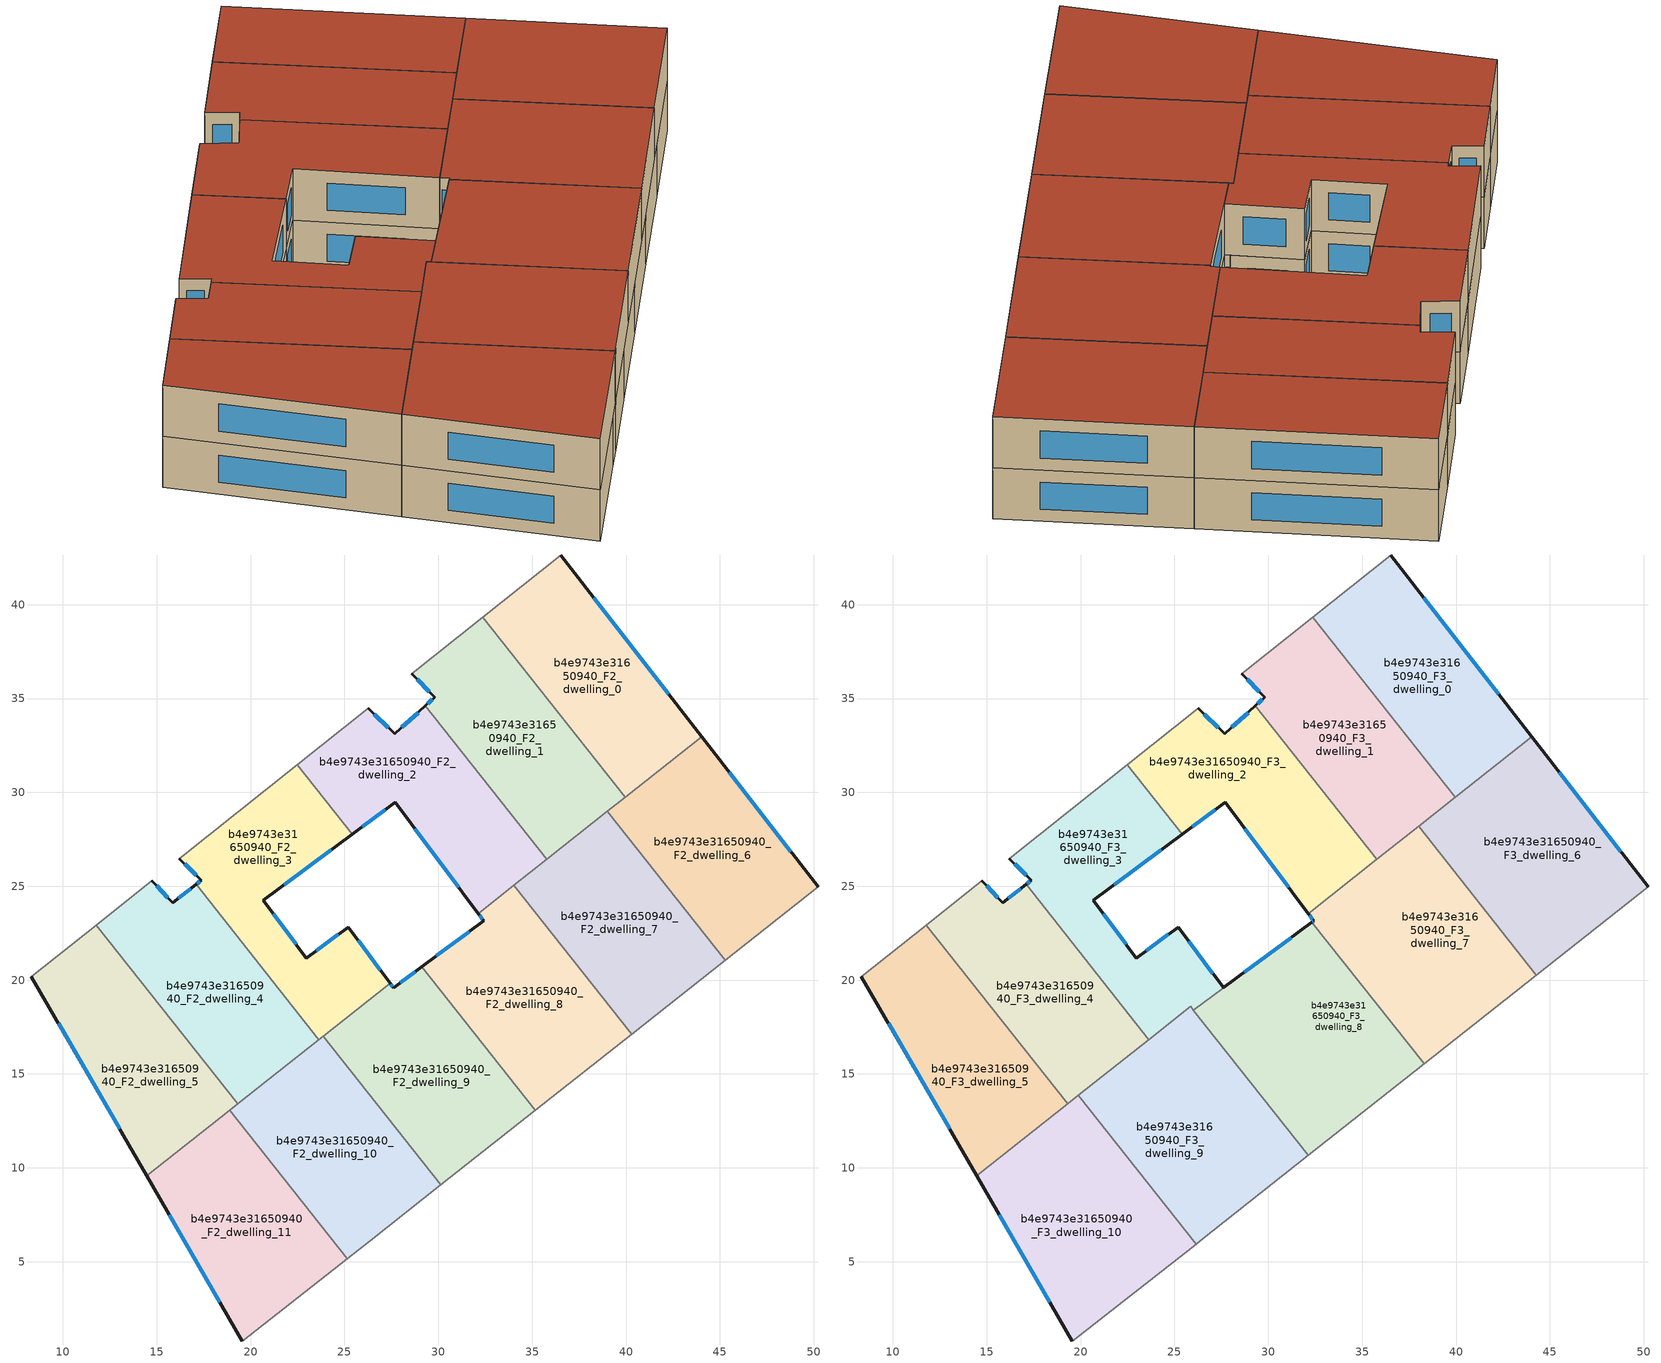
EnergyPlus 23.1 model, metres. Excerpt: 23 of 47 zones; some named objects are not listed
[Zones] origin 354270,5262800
b4e9743e31650940_F2_dwelling_0
 floor to b4e9743e31650940_F1_dwelling_0 (EU_floor_Construction): 36.52,42.64 44.03,32.96 39.96,29.74 32.37,39.34 z6
 wall outside (EU_wall_Construction): 44.03,32.96 36.52,42.64 z6:9
 wall to b4e9743e31650940_F2_dwelling_1 (EU_wall_Construction): 32.37,39.34 39.96,29.74 z6:9
 wall adiabatic (EU_wall_Construction): 36.52,42.64 32.37,39.34 z6:9
 wall to b4e9743e31650940_F2_dwelling_6 (EU_wall_Construction): 39.96,29.74 44.03,32.96 z6:9
 window (EU_Window_Construction): 42.27,35.23 38.28,40.37 z6.7:8.3
b4e9743e31650940_F2_dwelling_1
 floor to b4e9743e31650940_F1_dwelling_1 (EU_floor_Construction): 32.37,39.34 39.96,29.74 35.77,26.43 29.31,34.61 29.81,35.06 28.59,36.33 z6
 wall outside (EU_wall_Construction): 28.59,36.33 29.81,35.06 29.31,34.61 z6:9
 wall to b4e9743e31650940_F2_dwelling_2 (EU_wall_Construction): 29.31,34.61 35.77,26.43 z6:9
 wall adiabatic (EU_wall_Construction): 32.37,39.34 28.59,36.33 z6:9
 wall to b4e9743e31650940_F2_dwelling_7 (EU_wall_Construction): 35.77,26.43 39.01,28.99 z6:9
 wall to b4e9743e31650940_F2_dwelling_6 (EU_wall_Construction): 39.01,28.99 39.96,29.74 z6:9
 window (EU_Window_Construction): 29.69,34.95 29.43,34.71 / 28.88,36.03 29.52,35.36 z6.7:8.3
b4e9743e31650940_F2_dwelling_10
 floor to b4e9743e31650940_F1_dwelling_10 (EU_floor_Construction): 23.87,17.02 30.14,9.09 26.37,6.11 25.15,5.16 18.89,13.08 z6
 wall to b4e9743e31650940_F2_dwelling_9 (EU_wall_Construction): 30.14,9.09 23.87,17.02 z6:9
 wall adiabatic (EU_wall_Construction): 25.15,5.16 26.37,6.11 30.14,9.09 z6:9
 wall to b4e9743e31650940_F2_dwelling_11 (EU_wall_Construction): 18.89,13.08 25.15,5.16 z6:9
 wall to b4e9743e31650940_F2_dwelling_4 (EU_wall_Construction): 23.63,16.83 19.31,13.41 z6:9
 wall to b4e9743e31650940_F2_dwelling_5 (EU_wall_Construction): 19.31,13.41 18.89,13.08 z6:9
 wall to b4e9743e31650940_F2_dwelling_3 (EU_wall_Construction): 23.87,17.02 23.63,16.83 z6:9
 ceiling adiabatic (EU_roof_Construction): 30.14,9.09 23.87,17.02 19.88,13.87 26.15,5.94 26.37,6.11 z9
b4e9743e31650940_F2_dwelling_11
 floor to b4e9743e31650940_F1_dwelling_11 (EU_floor_Construction): 18.89,13.08 25.15,5.16 19.56,0.78 14.46,9.58 z6
 wall outside (EU_wall_Construction): 14.46,9.58 19.56,0.78 z6:9
 wall adiabatic (EU_wall_Construction): 19.56,0.78 25.15,5.16 z6:9
 wall to b4e9743e31650940_F2_dwelling_5 (EU_wall_Construction): 18.89,13.08 14.46,9.58 z6:9
 window (EU_Window_Construction): 15.66,7.52 18.36,2.85 z6.7:8.3
b4e9743e31650940_F2_dwelling_2
 floor to b4e9743e31650940_F1_dwelling_2 (EU_floor_Construction): 29.31,34.61 35.77,26.43 32.13,23.55 27.71,29.46 25.41,27.77 22.49,31.47 26.26,34.47 27.68,33.11 z6
 wall outside (EU_wall_Construction): 25.41,27.77 27.71,29.46 32.13,23.55 / 29.31,34.61 27.68,33.11 26.26,34.47 z6:9
 wall to b4e9743e31650940_F2_dwelling_3 (EU_wall_Construction): 22.49,31.47 25.41,27.77 z6:9
 wall adiabatic (EU_wall_Construction): 26.26,34.47 22.49,31.47 z6:9
 wall to b4e9743e31650940_F2_dwelling_8 (EU_wall_Construction): 32.13,23.55 34.02,25.05 z6:9
 wall to b4e9743e31650940_F2_dwelling_7 (EU_wall_Construction): 34.02,25.05 35.77,26.43 z6:9
 window (EU_Window_Construction): 28.75,28.08 31.09,24.94 / 25.95,28.16 27.17,29.07 / 27.35,33.43 26.59,34.15 / 28.93,34.26 28.06,33.46 z6.7:8.3
b4e9743e31650940_F2_dwelling_3
 floor to b4e9743e31650940_F1_dwelling_3 (EU_floor_Construction): 25.41,27.77 20.68,24.26 22.97,21.18 25.2,22.82 27.43,19.83 23.63,16.83 17.09,25.09 17.36,25.31 16.21,26.46 22.49,31.47 z6
 wall outside (EU_wall_Construction): 27.43,19.83 25.2,22.82 22.97,21.18 20.68,24.26 25.41,27.77 / 16.21,26.46 17.36,25.31 17.09,25.09 z6:9
 wall to b4e9743e31650940_F2_dwelling_4 (EU_wall_Construction): 17.09,25.09 23.63,16.83 z6:9
 wall adiabatic (EU_wall_Construction): 22.49,31.47 16.21,26.46 z6:9
 wall to b4e9743e31650940_F2_dwelling_9 (EU_wall_Construction): 23.87,17.02 27.43,19.83 z6:9
 window (EU_Window_Construction): 21.79,25.08 24.3,26.94 / 22.43,21.9 21.22,23.53 / 24.68,22.44 23.5,21.56 / 26.91,20.54 25.72,22.12 / 17.3,25.26 17.16,25.15 / 16.48,26.19 17.09,25.58 z6.7:8.3
b4e9743e31650940_F2_dwelling_4
 floor to b4e9743e31650940_F1_dwelling_4 (EU_floor_Construction): 17.09,25.09 23.63,16.83 19.31,13.41 11.78,22.94 14.74,25.3 15.86,24.12 z6
 wall outside (EU_wall_Construction): 17.09,25.09 15.86,24.12 14.74,25.3 z6:9
 wall to b4e9743e31650940_F2_dwelling_5 (EU_wall_Construction): 11.78,22.94 19.31,13.41 z6:9
 wall adiabatic (EU_wall_Construction): 14.74,25.3 11.78,22.94 z6:9
 window (EU_Window_Construction): 15.6,24.4 15.01,25.02 / 16.81,24.87 16.15,24.35 z6.7:8.3
b4e9743e31650940_F2_dwelling_5
 floor to b4e9743e31650940_F1_dwelling_5 (EU_floor_Construction): 11.78,22.94 19.31,13.41 14.46,9.58 8.33,20.18 z6
 wall outside (EU_wall_Construction): 8.33,20.18 14.46,9.58 z6:9
 wall adiabatic (EU_wall_Construction): 11.78,22.94 8.33,20.18 z6:9
 window (EU_Window_Construction): 9.77,17.69 13.02,12.07 z6.7:8.3
b4e9743e31650940_F2_dwelling_6
 floor to b4e9743e31650940_F1_dwelling_6 (EU_floor_Construction): 44.03,32.96 50.22,24.97 45.28,21.06 39.01,28.99 z6
 wall outside (EU_wall_Construction): 50.22,24.97 44.03,32.96 z6:9
 wall adiabatic (EU_wall_Construction): 45.28,21.06 50.22,24.97 z6:9
 wall to b4e9743e31650940_F2_dwelling_7 (EU_wall_Construction): 39.01,28.99 45.28,21.06 z6:9
 window (EU_Window_Construction): 48.77,26.84 45.49,31.08 z6.7:8.3
b4e9743e31650940_F2_dwelling_7
 floor to b4e9743e31650940_F1_dwelling_7 (EU_floor_Construction): 39.01,28.99 45.28,21.06 40.29,17.12 34.02,25.05 z6
 wall adiabatic (EU_wall_Construction): 40.29,17.12 45.28,21.06 z6:9
 wall to b4e9743e31650940_F2_dwelling_8 (EU_wall_Construction): 34.02,25.05 40.29,17.12 z6:9
 ceiling adiabatic (EU_roof_Construction): 44.28,20.27 38.01,28.2 34.02,25.05 40.29,17.12 z9
b4e9743e31650940_F2_dwelling_8
 floor to b4e9743e31650940_F1_dwelling_8 (EU_floor_Construction): 34.02,25.05 40.29,17.12 35.17,13.07 29.13,20.71 32.42,23.15 32.13,23.55 z6
 wall outside (EU_wall_Construction): 32.13,23.55 32.42,23.15 29.13,20.71 z6:9
 wall adiabatic (EU_wall_Construction): 35.17,13.07 40.29,17.12 z6:9
 wall to b4e9743e31650940_F2_dwelling_9 (EU_wall_Construction): 29.13,20.71 35.17,13.07 z6:9
 window (EU_Window_Construction): 32.19,23.45 32.35,23.25 / 31.65,22.58 29.9,21.29 z6.7:8.3
b4e9743e31650940_F2_dwelling_9
 floor to b4e9743e31650940_F1_dwelling_9 (EU_floor_Construction): 29.13,20.71 35.17,13.07 30.14,9.09 23.87,17.02 27.43,19.83 27.61,19.59 z6
 wall outside (EU_wall_Construction): 29.13,20.71 27.61,19.59 27.43,19.83 z6:9
 wall adiabatic (EU_wall_Construction): 30.14,9.09 35.17,13.07 z6:9
 window (EU_Window_Construction): 27.57,19.65 27.47,19.78 / 28.77,20.45 27.97,19.86 z6.7:8.3
b4e9743e31650940_F3_dwelling_0
 floor to b4e9743e31650940_F2_dwelling_0 (EU_floor_Construction): 36.52,42.64 44.03,32.96 39.96,29.74 32.37,39.34 z9
 wall outside (EU_wall_Construction): 44.03,32.96 36.52,42.64 z9:12
 wall to b4e9743e31650940_F3_dwelling_1 (EU_wall_Construction): 32.37,39.34 39.96,29.74 z9:12
 wall adiabatic (EU_wall_Construction): 36.52,42.64 32.37,39.34 z9:12
 wall to b4e9743e31650940_F3_dwelling_6 (EU_wall_Construction): 39.96,29.74 44.03,32.96 z9:12
 window (EU_Window_Construction): 42.27,35.23 38.28,40.37 z9.7:11.3
 roof outside (EU_roof_Construction): 44.03,32.96 36.52,42.64 32.37,39.34 39.96,29.74 z12
b4e9743e31650940_F3_dwelling_1
 floor to b4e9743e31650940_F2_dwelling_1 (EU_floor_Construction): 32.37,39.34 39.96,29.74 35.77,26.43 29.31,34.61 29.81,35.06 28.59,36.33 z9
 wall outside (EU_wall_Construction): 28.59,36.33 29.81,35.06 29.31,34.61 z9:12
 wall to b4e9743e31650940_F3_dwelling_2 (EU_wall_Construction): 29.31,34.61 35.77,26.43 z9:12
 wall adiabatic (EU_wall_Construction): 32.37,39.34 28.59,36.33 z9:12
 wall to b4e9743e31650940_F3_dwelling_7 (EU_wall_Construction): 35.77,26.43 38.01,28.2 z9:12
 wall to b4e9743e31650940_F3_dwelling_6 (EU_wall_Construction): 38.01,28.2 39.96,29.74 z9:12
 window (EU_Window_Construction): 29.69,34.95 29.43,34.71 / 28.88,36.03 29.52,35.36 z9.7:11.3
 roof outside (EU_roof_Construction): 39.96,29.74 32.37,39.34 28.59,36.33 29.81,35.06 29.31,34.61 35.77,26.43 z12
b4e9743e31650940_F3_dwelling_10
 floor to b4e9743e31650940_F2_dwelling_11 (EU_floor_Construction): 18.89,13.08 25.15,5.16 19.56,0.78 14.46,9.58 z9
 floor to b4e9743e31650940_F2_dwelling_10 (EU_floor_Construction): 19.88,13.87 26.15,5.94 25.15,5.16 18.89,13.08 z9
 wall outside (EU_wall_Construction): 14.46,9.58 19.56,0.78 z9:12
 wall adiabatic (EU_wall_Construction): 19.56,0.78 26.15,5.94 z9:12
 wall to b4e9743e31650940_F3_dwelling_9 (EU_wall_Construction): 26.15,5.94 19.88,13.87 z9:12
 wall to b4e9743e31650940_F3_dwelling_5 (EU_wall_Construction): 19.31,13.41 14.46,9.58 z9:12
 wall to b4e9743e31650940_F3_dwelling_4 (EU_wall_Construction): 19.88,13.87 19.31,13.41 z9:12
 window (EU_Window_Construction): 15.66,7.52 18.36,2.85 z9.7:11.3
 roof outside (EU_roof_Construction): 26.15,5.94 19.88,13.87 14.46,9.58 19.56,0.78 z12
b4e9743e31650940_F3_dwelling_2
 floor to b4e9743e31650940_F2_dwelling_2 (EU_floor_Construction): 29.31,34.61 35.77,26.43 32.13,23.55 27.71,29.46 25.41,27.77 22.49,31.47 26.26,34.47 27.68,33.11 z9
 wall outside (EU_wall_Construction): 25.41,27.77 27.71,29.46 32.13,23.55 / 29.31,34.61 27.68,33.11 26.26,34.47 z9:12
 wall to b4e9743e31650940_F3_dwelling_3 (EU_wall_Construction): 22.49,31.47 25.41,27.77 z9:12
 wall adiabatic (EU_wall_Construction): 26.26,34.47 22.49,31.47 z9:12
 wall to b4e9743e31650940_F3_dwelling_7 (EU_wall_Construction): 32.13,23.55 35.77,26.43 z9:12
 window (EU_Window_Construction): 28.75,28.08 31.09,24.94 / 25.95,28.16 27.17,29.07 / 27.35,33.43 26.59,34.15 / 28.93,34.26 28.06,33.46 z9.7:11.3
 roof outside (EU_roof_Construction): 35.77,26.43 29.31,34.61 27.68,33.11 26.26,34.47 22.49,31.47 25.41,27.77 27.71,29.46 32.13,23.55 z12
b4e9743e31650940_F3_dwelling_3
 floor to b4e9743e31650940_F2_dwelling_3 (EU_floor_Construction): 25.41,27.77 20.68,24.26 22.97,21.18 25.2,22.82 27.43,19.83 23.63,16.83 17.09,25.09 17.36,25.31 16.21,26.46 22.49,31.47 z9
 floor to b4e9743e31650940_F2_dwelling_9 (EU_floor_Construction): 27.43,19.83 27.61,19.59 26.01,18.41 25.86,18.6 z9
 wall outside (EU_wall_Construction): 16.21,26.46 17.36,25.31 17.09,25.09 / 27.61,19.59 25.2,22.82 22.97,21.18 20.68,24.26 25.41,27.77 z9:12
 wall to b4e9743e31650940_F3_dwelling_4 (EU_wall_Construction): 17.09,25.09 23.63,16.83 z9:12
 wall adiabatic (EU_wall_Construction): 22.49,31.47 16.21,26.46 z9:12
 wall to b4e9743e31650940_F3_dwelling_9 (EU_wall_Construction): 23.63,16.83 25.86,18.6 26.01,18.41 z9:12
 wall to b4e9743e31650940_F3_dwelling_8 (EU_wall_Construction): 26.01,18.41 27.61,19.59 z9:12
 window (EU_Window_Construction): 17.3,25.26 17.16,25.15 / 16.48,26.19 17.09,25.58 / 21.79,25.08 24.3,26.94 / 22.43,21.9 21.22,23.53 / 24.68,22.44 23.5,21.56 / 27.05,20.35 25.77,22.06 z9.7:11.3
 roof outside (EU_roof_Construction): 26.01,18.41 27.61,19.59 25.2,22.82 22.97,21.18 20.68,24.26 25.41,27.77 22.49,31.47 16.21,26.46 17.36,25.31 17.09,25.09 23.63,16.83 25.86,18.6 z12
b4e9743e31650940_F3_dwelling_4
 floor to b4e9743e31650940_F2_dwelling_4 (EU_floor_Construction): 17.09,25.09 23.63,16.83 19.31,13.41 11.78,22.94 14.74,25.3 15.86,24.12 z9
 wall outside (EU_wall_Construction): 17.09,25.09 15.86,24.12 14.74,25.3 z9:12
 wall to b4e9743e31650940_F3_dwelling_5 (EU_wall_Construction): 11.78,22.94 19.31,13.41 z9:12
 wall adiabatic (EU_wall_Construction): 14.74,25.3 11.78,22.94 z9:12
 wall to b4e9743e31650940_F3_dwelling_9 (EU_wall_Construction): 19.88,13.87 23.63,16.83 z9:12
 window (EU_Window_Construction): 15.6,24.4 15.01,25.02 / 16.81,24.87 16.15,24.35 z9.7:11.3
 roof outside (EU_roof_Construction): 23.63,16.83 17.09,25.09 15.86,24.12 14.74,25.3 11.78,22.94 19.31,13.41 z12
b4e9743e31650940_F3_dwelling_5
 floor to b4e9743e31650940_F2_dwelling_5 (EU_floor_Construction): 11.78,22.94 19.31,13.41 14.46,9.58 8.33,20.18 z9
 wall outside (EU_wall_Construction): 8.33,20.18 14.46,9.58 z9:12
 wall adiabatic (EU_wall_Construction): 11.78,22.94 8.33,20.18 z9:12
 window (EU_Window_Construction): 9.77,17.69 13.02,12.07 z9.7:11.3
 roof outside (EU_roof_Construction): 19.31,13.41 11.78,22.94 8.33,20.18 14.46,9.58 z12
b4e9743e31650940_F3_dwelling_6
 floor to b4e9743e31650940_F2_dwelling_6 (EU_floor_Construction): 44.03,32.96 50.22,24.97 45.28,21.06 39.01,28.99 z9
 floor to b4e9743e31650940_F2_dwelling_7 (EU_floor_Construction): 39.01,28.99 45.28,21.06 44.28,20.27 38.01,28.2 z9
 wall outside (EU_wall_Construction): 50.22,24.97 44.03,32.96 z9:12
 wall adiabatic (EU_wall_Construction): 44.28,20.27 50.22,24.97 z9:12
 wall to b4e9743e31650940_F3_dwelling_7 (EU_wall_Construction): 38.01,28.2 44.28,20.27 z9:12
 window (EU_Window_Construction): 48.77,26.84 45.49,31.08 z9.7:11.3
 roof outside (EU_roof_Construction): 50.22,24.97 44.03,32.96 38.01,28.2 44.28,20.27 z12
b4e9743e31650940_F3_dwelling_7
 floor to b4e9743e31650940_F2_dwelling_8 (EU_floor_Construction): 34.02,25.05 40.29,17.12 38.29,15.54 32.33,23.08 32.42,23.15 32.13,23.55 z9
 floor adiabatic (EU_floor_Construction): 38.01,28.2 44.28,20.27 40.29,17.12 34.02,25.05 32.13,23.55 z9
 wall outside (EU_wall_Construction): 32.13,23.55 32.42,23.15 32.33,23.08 z9:12
 wall adiabatic (EU_wall_Construction): 38.29,15.54 44.28,20.27 z9:12
 wall to b4e9743e31650940_F3_dwelling_8 (EU_wall_Construction): 32.33,23.08 38.29,15.54 z9:12
 window (EU_Window_Construction): 32.19,23.45 32.35,23.25 / 32.4,23.14 32.35,23.1 z9.7:11.3
 roof outside (EU_roof_Construction): 44.28,20.27 38.01,28.2 32.13,23.55 32.42,23.15 32.33,23.08 38.29,15.54 z12
b4e9743e31650940_F3_dwelling_8
 floor to b4e9743e31650940_F2_dwelling_8 (EU_floor_Construction): 32.33,23.08 38.29,15.54 35.17,13.07 29.13,20.71 z9
 floor to b4e9743e31650940_F2_dwelling_9 (EU_floor_Construction): 29.13,20.71 35.17,13.07 32.13,10.67 26.01,18.41 z9
 wall outside (EU_wall_Construction): 32.33,23.08 27.61,19.59 z9:12
 wall adiabatic (EU_wall_Construction): 32.13,10.67 38.29,15.54 z9:12
 wall to b4e9743e31650940_F3_dwelling_9 (EU_wall_Construction): 26.01,18.41 32.13,10.67 z9:12
 window (EU_Window_Construction): 31.22,22.27 28.72,20.41 z9.7:11.3
 roof outside (EU_roof_Construction): 38.29,15.54 32.33,23.08 26.01,18.41 32.13,10.67 z12
b4e9743e31650940_F3_dwelling_9
 floor to b4e9743e31650940_F2_dwelling_9 (EU_floor_Construction): 25.86,18.6 32.13,10.67 30.14,9.09 23.87,17.02 z9
 floor adiabatic (EU_floor_Construction): 32.13,10.67 26.37,6.11 26.15,5.94 19.88,13.87 23.87,17.02 30.14,9.09 z9
 wall adiabatic (EU_wall_Construction): 26.15,5.94 26.37,6.11 32.13,10.67 z9:12
 roof outside (EU_roof_Construction): 32.13,10.67 25.86,18.6 19.88,13.87 26.15,5.94 26.37,6.11 z12
[Building]
EU S2 Campaign: North Axis=0; Terrain=City; Solar Distribution=FullExterior
[Site:Location]
Budapest.Ferenc.Liszt.Intl.AP: Latitude=47.437; Longitude=19.256; Time Zone=1; Elevation=185
[SizingPeriod:WeatherFileDays]
AnnualSizingPeriod: Begin Month=1; Begin Day of Month=1; End Month=12; End Day of Month=31; Day of Week for Start Day=Monday; Use Weather File Daylight Saving Period=No; Use Weather File Rain and Snow Indicators=No
[MATERIAL]
EU_InternalMass_Material: Roughness=MediumRough; Thickness=0.1; Conductivity=1; Density=1800; Specific Heat=900; Thermal Absorptance=0.9; Solar Absorptance=0.7; Visible Absorptance=0.7
[MATERIAL:NOMASS] Roughness=MediumRough; Thermal Absorptance=0.9; Solar Absorptance=0.7; Visible Absorptance=0.7
Name | Thermal Resistance
EU_wall_NoMass | 0.832559
EU_roof_NoMass | 1.39638
EU_floor_NoMass | 0.872794
[WINDOWMATERIAL:SIMPLEGLAZINGSYSTEM]
EU_Window_SimpleGlazing: UFactor=2.79869; Solar Heat Gain Coefficient=0.75; Visible Transmittance=0.75
[CONSTRUCTION]
EU_wall_Construction: EU_wall_NoMass
EU_roof_Construction: EU_roof_NoMass
EU_floor_Construction: EU_floor_NoMass
EU_Window_Construction: EU_Window_SimpleGlazing
EU_InternalMass_Construction: EU_InternalMass_Material
[ZONE] Type=1; Multiplier=1; Ceiling Height=autocalculate; Floor Area=autocalculate; Part of Total Floor Area=Yes
Name | Volume
b4e9743e31650940_F2_dwelling_0; b4e9743e31650940_F3_dwelling_0 | 192.71
b4e9743e31650940_F2_dwelling_1; b4e9743e31650940_F3_dwelling_1 | 192.689
b4e9743e31650940_F2_dwelling_10 | 192.671
b4e9743e31650940_F3_dwelling_10 | 231.239
b4e9743e31650940_F2_dwelling_11 | 192.697
b4e9743e31650940_F2_dwelling_2; b4e9743e31650940_F3_dwelling_2 | 192.714
b4e9743e31650940_F2_dwelling_3 | 192.717
b4e9743e31650940_F3_dwelling_3 | 194.335
b4e9743e31650940_F2_dwelling_4; b4e9743e31650940_F3_dwelling_4 | 192.731
b4e9743e31650940_F2_dwelling_5; b4e9743e31650940_F3_dwelling_5 | 192.679
b4e9743e31650940_F2_dwelling_6 | 192.694
b4e9743e31650940_F3_dwelling_6 | 231.226
b4e9743e31650940_F2_dwelling_7 | 192.7
b4e9743e31650940_F3_dwelling_7 | 231.269
b4e9743e31650940_F2_dwelling_8 | 192.692
b4e9743e31650940_F3_dwelling_8 | 229.608
b4e9743e31650940_F2_dwelling_9 | 192.693
b4e9743e31650940_F3_dwelling_9 | 231.247
[INTERNALMASS] Construction=EU_InternalMass_Construction
Name | Zone or ZoneList | Surface Area
b4e9743e31650940_F2_dwelling_0_EU_InternalMass | b4e9743e31650940_F2_dwelling_0 | 64.2366
b4e9743e31650940_F2_dwelling_1_EU_InternalMass | b4e9743e31650940_F2_dwelling_1 | 64.2299
b4e9743e31650940_F2_dwelling_2_EU_InternalMass | b4e9743e31650940_F2_dwelling_2 | 64.2383
b4e9743e31650940_F2_dwelling_3_EU_InternalMass | b4e9743e31650940_F2_dwelling_3 | 64.2391
b4e9743e31650940_F2_dwelling_4_EU_InternalMass | b4e9743e31650940_F2_dwelling_4 | 64.2435
b4e9743e31650940_F2_dwelling_5_EU_InternalMass | b4e9743e31650940_F2_dwelling_5 | 64.2261
b4e9743e31650940_F2_dwelling_6_EU_InternalMass | b4e9743e31650940_F2_dwelling_6 | 64.2314
b4e9743e31650940_F2_dwelling_7_EU_InternalMass | b4e9743e31650940_F2_dwelling_7 | 64.2332
b4e9743e31650940_F2_dwelling_8_EU_InternalMass | b4e9743e31650940_F2_dwelling_8 | 64.2306
b4e9743e31650940_F2_dwelling_9_EU_InternalMass | b4e9743e31650940_F2_dwelling_9 | 64.2307
b4e9743e31650940_F2_dwelling_10_EU_InternalMass | b4e9743e31650940_F2_dwelling_10 | 64.2238
b4e9743e31650940_F2_dwelling_11_EU_InternalMass | b4e9743e31650940_F2_dwelling_11 | 64.2325
b4e9743e31650940_F3_dwelling_0_EU_InternalMass | b4e9743e31650940_F3_dwelling_0 | 64.2366
b4e9743e31650940_F3_dwelling_1_EU_InternalMass | b4e9743e31650940_F3_dwelling_1 | 64.2299
b4e9743e31650940_F3_dwelling_2_EU_InternalMass | b4e9743e31650940_F3_dwelling_2 | 64.2383
b4e9743e31650940_F3_dwelling_3_EU_InternalMass | b4e9743e31650940_F3_dwelling_3 | 64.7782
b4e9743e31650940_F3_dwelling_4_EU_InternalMass | b4e9743e31650940_F3_dwelling_4 | 64.2435
b4e9743e31650940_F3_dwelling_5_EU_InternalMass | b4e9743e31650940_F3_dwelling_5 | 64.2261
b4e9743e31650940_F3_dwelling_6_EU_InternalMass | b4e9743e31650940_F3_dwelling_6 | 77.0754
b4e9743e31650940_F3_dwelling_7_EU_InternalMass | b4e9743e31650940_F3_dwelling_7 | 77.0897
b4e9743e31650940_F3_dwelling_8_EU_InternalMass | b4e9743e31650940_F3_dwelling_8 | 76.5356
b4e9743e31650940_F3_dwelling_9_EU_InternalMass | b4e9743e31650940_F3_dwelling_9 | 77.0825
b4e9743e31650940_F3_dwelling_10_EU_InternalMass | b4e9743e31650940_F3_dwelling_10 | 77.0797
[OTHEREQUIPMENT] Fuel Type=Electricity; Design Level Calculation Method=Watts/Area; Power per Zone Floor Area=1; Fraction Latent=0; Fraction Radiant=0; Fraction Lost=0; Carbon Dioxide Generation Rate=0; EndUse Subcategory=EU_Step8_InternalGains
Name | Zone or ZoneList or Space or SpaceList | Schedule
EU_Step8_InternalGain_b4e9743e31650940_F2_dwelling_0_f000 | b4e9743e31650940_F2_dwelling_0 | EU_Step8_GainSchedule_b4e9743e31650940_F2_dwelling_0_f000
EU_Step8_InternalGain_b4e9743e31650940_F2_dwelling_1_f000 | b4e9743e31650940_F2_dwelling_1 | EU_Step8_GainSchedule_b4e9743e31650940_F2_dwelling_1_f000
EU_Step8_InternalGain_b4e9743e31650940_F2_dwelling_2_f000 | b4e9743e31650940_F2_dwelling_2 | EU_Step8_GainSchedule_b4e9743e31650940_F2_dwelling_2_f000
EU_Step8_InternalGain_b4e9743e31650940_F2_dwelling_3_f000 | b4e9743e31650940_F2_dwelling_3 | EU_Step8_GainSchedule_b4e9743e31650940_F2_dwelling_3_f000
EU_Step8_InternalGain_b4e9743e31650940_F2_dwelling_4_f000 | b4e9743e31650940_F2_dwelling_4 | EU_Step8_GainSchedule_b4e9743e31650940_F2_dwelling_4_f000
EU_Step8_InternalGain_b4e9743e31650940_F2_dwelling_5_f000 | b4e9743e31650940_F2_dwelling_5 | EU_Step8_GainSchedule_b4e9743e31650940_F2_dwelling_5_f000
EU_Step8_InternalGain_b4e9743e31650940_F2_dwelling_6_f000 | b4e9743e31650940_F2_dwelling_6 | EU_Step8_GainSchedule_b4e9743e31650940_F2_dwelling_6_f000
EU_Step8_InternalGain_b4e9743e31650940_F2_dwelling_7_f000 | b4e9743e31650940_F2_dwelling_7 | EU_Step8_GainSchedule_b4e9743e31650940_F2_dwelling_7_f000
EU_Step8_InternalGain_b4e9743e31650940_F2_dwelling_8_f000 | b4e9743e31650940_F2_dwelling_8 | EU_Step8_GainSchedule_b4e9743e31650940_F2_dwelling_8_f000
EU_Step8_InternalGain_b4e9743e31650940_F2_dwelling_9_f000 | b4e9743e31650940_F2_dwelling_9 | EU_Step8_GainSchedule_b4e9743e31650940_F2_dwelling_9_f000
EU_Step8_InternalGain_b4e9743e31650940_F2_dwelling_10_f000 | b4e9743e31650940_F2_dwelling_10 | EU_Step8_GainSchedule_b4e9743e31650940_F2_dwelling_10_f000
EU_Step8_InternalGain_b4e9743e31650940_F2_dwelling_11_f000 | b4e9743e31650940_F2_dwelling_11 | EU_Step8_GainSchedule_b4e9743e31650940_F2_dwelling_11_f000
EU_Step8_InternalGain_b4e9743e31650940_F3_dwelling_0_f000 | b4e9743e31650940_F3_dwelling_0 | EU_Step8_GainSchedule_b4e9743e31650940_F3_dwelling_0_f000
EU_Step8_InternalGain_b4e9743e31650940_F3_dwelling_1_f000 | b4e9743e31650940_F3_dwelling_1 | EU_Step8_GainSchedule_b4e9743e31650940_F3_dwelling_1_f000
EU_Step8_InternalGain_b4e9743e31650940_F3_dwelling_2_f000 | b4e9743e31650940_F3_dwelling_2 | EU_Step8_GainSchedule_b4e9743e31650940_F3_dwelling_2_f000
EU_Step8_InternalGain_b4e9743e31650940_F3_dwelling_3_f000 | b4e9743e31650940_F3_dwelling_3 | EU_Step8_GainSchedule_b4e9743e31650940_F3_dwelling_3_f000
EU_Step8_InternalGain_b4e9743e31650940_F3_dwelling_4_f000 | b4e9743e31650940_F3_dwelling_4 | EU_Step8_GainSchedule_b4e9743e31650940_F3_dwelling_4_f000
EU_Step8_InternalGain_b4e9743e31650940_F3_dwelling_5_f000 | b4e9743e31650940_F3_dwelling_5 | EU_Step8_GainSchedule_b4e9743e31650940_F3_dwelling_5_f000
EU_Step8_InternalGain_b4e9743e31650940_F3_dwelling_6_f000 | b4e9743e31650940_F3_dwelling_6 | EU_Step8_GainSchedule_b4e9743e31650940_F3_dwelling_6_f000
EU_Step8_InternalGain_b4e9743e31650940_F3_dwelling_7_f000 | b4e9743e31650940_F3_dwelling_7 | EU_Step8_GainSchedule_b4e9743e31650940_F3_dwelling_7_f000
EU_Step8_InternalGain_b4e9743e31650940_F3_dwelling_8_f000 | b4e9743e31650940_F3_dwelling_8 | EU_Step8_GainSchedule_b4e9743e31650940_F3_dwelling_8_f000
EU_Step8_InternalGain_b4e9743e31650940_F3_dwelling_9_f000 | b4e9743e31650940_F3_dwelling_9 | EU_Step8_GainSchedule_b4e9743e31650940_F3_dwelling_9_f000
EU_Step8_InternalGain_b4e9743e31650940_F3_dwelling_10_f000 | b4e9743e31650940_F3_dwelling_10 | EU_Step8_GainSchedule_b4e9743e31650940_F3_dwelling_10_f000
[ZONEVENTILATION:DESIGNFLOWRATE] Schedule=EU_AlwaysOn; Design Flow Rate Calculation Method=AirChanges/Hour; Air Changes per Hour=0.475469; Ventilation Type=Natural; Fan Pressure Rise=0; Fan Total Efficiency=1; Constant Term Coefficient=1; Temperature Term Coefficient=0; Velocity Term Coefficient=0; Velocity Squared Term Coefficient=0; Minimum Indoor Temperature=-100; Maximum Indoor Temperature=100; Delta Temperature=-100; Minimum Outdoor Temperature=-100; Maximum Outdoor Temperature=100; Maximum Wind Speed=40
Name | Zone or ZoneList or Space or SpaceList
EU_ConstantAir_b4e9743e31650940_F2_dwelling_0 | b4e9743e31650940_F2_dwelling_0
EU_ConstantAir_b4e9743e31650940_F2_dwelling_1 | b4e9743e31650940_F2_dwelling_1
EU_ConstantAir_b4e9743e31650940_F2_dwelling_2 | b4e9743e31650940_F2_dwelling_2
EU_ConstantAir_b4e9743e31650940_F2_dwelling_3 | b4e9743e31650940_F2_dwelling_3
EU_ConstantAir_b4e9743e31650940_F2_dwelling_4 | b4e9743e31650940_F2_dwelling_4
EU_ConstantAir_b4e9743e31650940_F2_dwelling_5 | b4e9743e31650940_F2_dwelling_5
EU_ConstantAir_b4e9743e31650940_F2_dwelling_6 | b4e9743e31650940_F2_dwelling_6
EU_ConstantAir_b4e9743e31650940_F2_dwelling_7 | b4e9743e31650940_F2_dwelling_7
EU_ConstantAir_b4e9743e31650940_F2_dwelling_8 | b4e9743e31650940_F2_dwelling_8
EU_ConstantAir_b4e9743e31650940_F2_dwelling_9 | b4e9743e31650940_F2_dwelling_9
EU_ConstantAir_b4e9743e31650940_F2_dwelling_10 | b4e9743e31650940_F2_dwelling_10
EU_ConstantAir_b4e9743e31650940_F2_dwelling_11 | b4e9743e31650940_F2_dwelling_11
EU_ConstantAir_b4e9743e31650940_F3_dwelling_0 | b4e9743e31650940_F3_dwelling_0
EU_ConstantAir_b4e9743e31650940_F3_dwelling_1 | b4e9743e31650940_F3_dwelling_1
EU_ConstantAir_b4e9743e31650940_F3_dwelling_2 | b4e9743e31650940_F3_dwelling_2
EU_ConstantAir_b4e9743e31650940_F3_dwelling_3 | b4e9743e31650940_F3_dwelling_3
EU_ConstantAir_b4e9743e31650940_F3_dwelling_4 | b4e9743e31650940_F3_dwelling_4
EU_ConstantAir_b4e9743e31650940_F3_dwelling_5 | b4e9743e31650940_F3_dwelling_5
EU_ConstantAir_b4e9743e31650940_F3_dwelling_6 | b4e9743e31650940_F3_dwelling_6
EU_ConstantAir_b4e9743e31650940_F3_dwelling_7 | b4e9743e31650940_F3_dwelling_7
EU_ConstantAir_b4e9743e31650940_F3_dwelling_8 | b4e9743e31650940_F3_dwelling_8
EU_ConstantAir_b4e9743e31650940_F3_dwelling_9 | b4e9743e31650940_F3_dwelling_9
EU_ConstantAir_b4e9743e31650940_F3_dwelling_10 | b4e9743e31650940_F3_dwelling_10
[HVACTEMPLATE:ZONE:IDEALLOADSAIRSYSTEM] System Availability Schedule=EU_AlwaysOn; Maximum Heating Supply Air Temperature=50; Minimum Cooling Supply Air Temperature=13; Maximum Heating Supply Air Humidity Ratio=0.0156; Minimum Cooling Supply Air Humidity Ratio=0.0077; Heating Limit=NoLimit; Cooling Limit=NoLimit; Heating Availability Schedule=EU_AlwaysOn; Cooling Availability Schedule=EU_CoolingOff; Dehumidification Control Type=ConstantSensibleHeatRatio; Cooling Sensible Heat Ratio=0.7; Dehumidification Setpoint=60; Humidification Control Type=None; Humidification Setpoint=30; Outdoor Air Method=None; Outdoor Air Flow Rate per Person=0.00944; Outdoor Air Flow Rate per Zone Floor Area=0; Outdoor Air Flow Rate per Zone=0; Demand Controlled Ventilation Type=None; Outdoor Air Economizer Type=NoEconomizer; Heat Recovery Type=None; Sensible Heat Recovery Effectiveness=0.7; Latent Heat Recovery Effectiveness=0.65
Name | Template Thermostat
b4e9743e31650940_F2_dwelling_0 | EU_HeatOnly_b4e9743e31650940_F2_dwelling_0
b4e9743e31650940_F2_dwelling_1 | EU_HeatOnly_b4e9743e31650940_F2_dwelling_1
b4e9743e31650940_F2_dwelling_2 | EU_HeatOnly_b4e9743e31650940_F2_dwelling_2
b4e9743e31650940_F2_dwelling_3 | EU_HeatOnly_b4e9743e31650940_F2_dwelling_3
b4e9743e31650940_F2_dwelling_4 | EU_HeatOnly_b4e9743e31650940_F2_dwelling_4
b4e9743e31650940_F2_dwelling_5 | EU_HeatOnly_b4e9743e31650940_F2_dwelling_5
b4e9743e31650940_F2_dwelling_6 | EU_HeatOnly_b4e9743e31650940_F2_dwelling_6
b4e9743e31650940_F2_dwelling_7 | EU_HeatOnly_b4e9743e31650940_F2_dwelling_7
b4e9743e31650940_F2_dwelling_8 | EU_HeatOnly_b4e9743e31650940_F2_dwelling_8
b4e9743e31650940_F2_dwelling_9 | EU_HeatOnly_b4e9743e31650940_F2_dwelling_9
b4e9743e31650940_F2_dwelling_10 | EU_HeatOnly_b4e9743e31650940_F2_dwelling_10
b4e9743e31650940_F2_dwelling_11 | EU_HeatOnly_b4e9743e31650940_F2_dwelling_11
b4e9743e31650940_F3_dwelling_0 | EU_HeatOnly_b4e9743e31650940_F3_dwelling_0
b4e9743e31650940_F3_dwelling_1 | EU_HeatOnly_b4e9743e31650940_F3_dwelling_1
b4e9743e31650940_F3_dwelling_2 | EU_HeatOnly_b4e9743e31650940_F3_dwelling_2
b4e9743e31650940_F3_dwelling_3 | EU_HeatOnly_b4e9743e31650940_F3_dwelling_3
b4e9743e31650940_F3_dwelling_4 | EU_HeatOnly_b4e9743e31650940_F3_dwelling_4
b4e9743e31650940_F3_dwelling_5 | EU_HeatOnly_b4e9743e31650940_F3_dwelling_5
b4e9743e31650940_F3_dwelling_6 | EU_HeatOnly_b4e9743e31650940_F3_dwelling_6
b4e9743e31650940_F3_dwelling_7 | EU_HeatOnly_b4e9743e31650940_F3_dwelling_7
b4e9743e31650940_F3_dwelling_8 | EU_HeatOnly_b4e9743e31650940_F3_dwelling_8
b4e9743e31650940_F3_dwelling_9 | EU_HeatOnly_b4e9743e31650940_F3_dwelling_9
b4e9743e31650940_F3_dwelling_10 | EU_HeatOnly_b4e9743e31650940_F3_dwelling_10
[SIZING:ZONE] Zone Cooling Design Supply Air Temperature Input Method=SupplyAirTemperature; Zone Cooling Design Supply Air Temperature=13; Zone Heating Design Supply Air Temperature Input Method=SupplyAirTemperature; Zone Heating Design Supply Air Temperature=50; Zone Cooling Design Supply Air Humidity Ratio=0.008; Zone Heating Design Supply Air Humidity Ratio=0.008; Cooling Design Air Flow Method=DesignDay; Cooling Design Air Flow Rate=0; Cooling Minimum Air Flow per Zone Floor Area=0.000762; Cooling Minimum Air Flow=0; Cooling Minimum Air Flow Fraction=0.2; Heating Design Air Flow Method=DesignDay; Heating Design Air Flow Rate=0; Heating Maximum Air Flow per Zone Floor Area=0.002032; Heating Maximum Air Flow=0.141576; Heating Maximum Air Flow Fraction=0.3; Account for Dedicated Outdoor Air System=No; Dedicated Outdoor Air System Control Strategy=NeutralSupplyAir; Dedicated Outdoor Air Low Setpoint Temperature for Design=autosize; Dedicated Outdoor Air High Setpoint Temperature for Design=autosize; Zone Load Sizing Method=Sensible Load Only No Latent Load; Zone Latent Cooling Design Supply Air Humidity Ratio Input Method=HumidityRatioDifference; Zone Cooling Design Supply Air Humidity Ratio Difference=0.005; Zone Latent Heating Design Supply Air Humidity Ratio Input Method=HumidityRatioDifference; Zone Humidification Design Supply Air Humidity Ratio Difference=0.005
b4e9743e31650940_F2_dwelling_0; b4e9743e31650940_F2_dwelling_1; b4e9743e31650940_F2_dwelling_2; b4e9743e31650940_F2_dwelling_3; b4e9743e31650940_F2_dwelling_4; b4e9743e31650940_F2_dwelling_5; b4e9743e31650940_F2_dwelling_6; b4e9743e31650940_F2_dwelling_7; b4e9743e31650940_F2_dwelling_8; b4e9743e31650940_F2_dwelling_9; b4e9743e31650940_F2_dwelling_10; b4e9743e31650940_F2_dwelling_11; b4e9743e31650940_F3_dwelling_0; b4e9743e31650940_F3_dwelling_1; b4e9743e31650940_F3_dwelling_2; b4e9743e31650940_F3_dwelling_3; b4e9743e31650940_F3_dwelling_4; b4e9743e31650940_F3_dwelling_5; b4e9743e31650940_F3_dwelling_6; b4e9743e31650940_F3_dwelling_7; b4e9743e31650940_F3_dwelling_8; b4e9743e31650940_F3_dwelling_9; b4e9743e31650940_F3_dwelling_10
[SCHEDULE:CONSTANT]
Name | Hourly Value
EU_AlwaysOn | 1
EU_CoolingOff | 0
[SCHEDULE:FILE] Column Number=1; Rows to Skip at Top=0; Number of Hours of Data=8760; Column Separator=Comma; Interpolate to Timestep=No; Minutes per Item=60; Adjust Schedule for Daylight Savings=Yes
Name | File
EU_Step8_GainSchedule_b4e9743e31650940_F2_dwelling_0_f000 | ../../schedules/b4e9743e31650940/b4e9743e31650940_F2_dwelling_0_f000_gain.csv
EU_Step8_GainSchedule_b4e9743e31650940_F2_dwelling_1_f000 | ../../schedules/b4e9743e31650940/b4e9743e31650940_F2_dwelling_1_f000_gain.csv
EU_Step8_GainSchedule_b4e9743e31650940_F2_dwelling_2_f000 | ../../schedules/b4e9743e31650940/b4e9743e31650940_F2_dwelling_2_f000_gain.csv
EU_Step8_GainSchedule_b4e9743e31650940_F2_dwelling_3_f000 | ../../schedules/b4e9743e31650940/b4e9743e31650940_F2_dwelling_3_f000_gain.csv
EU_Step8_GainSchedule_b4e9743e31650940_F2_dwelling_4_f000 | ../../schedules/b4e9743e31650940/b4e9743e31650940_F2_dwelling_4_f000_gain.csv
EU_Step8_GainSchedule_b4e9743e31650940_F2_dwelling_5_f000 | ../../schedules/b4e9743e31650940/b4e9743e31650940_F2_dwelling_5_f000_gain.csv
EU_Step8_GainSchedule_b4e9743e31650940_F2_dwelling_6_f000 | ../../schedules/b4e9743e31650940/b4e9743e31650940_F2_dwelling_6_f000_gain.csv
EU_Step8_GainSchedule_b4e9743e31650940_F2_dwelling_7_f000 | ../../schedules/b4e9743e31650940/b4e9743e31650940_F2_dwelling_7_f000_gain.csv
EU_Step8_GainSchedule_b4e9743e31650940_F2_dwelling_8_f000 | ../../schedules/b4e9743e31650940/b4e9743e31650940_F2_dwelling_8_f000_gain.csv
EU_Step8_GainSchedule_b4e9743e31650940_F2_dwelling_9_f000 | ../../schedules/b4e9743e31650940/b4e9743e31650940_F2_dwelling_9_f000_gain.csv
EU_Step8_GainSchedule_b4e9743e31650940_F2_dwelling_10_f000 | ../../schedules/b4e9743e31650940/b4e9743e31650940_F2_dwelling_10_f000_gain.csv
EU_Step8_GainSchedule_b4e9743e31650940_F2_dwelling_11_f000 | ../../schedules/b4e9743e31650940/b4e9743e31650940_F2_dwelling_11_f000_gain.csv
EU_Step8_GainSchedule_b4e9743e31650940_F3_dwelling_0_f000 | ../../schedules/b4e9743e31650940/b4e9743e31650940_F3_dwelling_0_f000_gain.csv
EU_Step8_GainSchedule_b4e9743e31650940_F3_dwelling_1_f000 | ../../schedules/b4e9743e31650940/b4e9743e31650940_F3_dwelling_1_f000_gain.csv
EU_Step8_GainSchedule_b4e9743e31650940_F3_dwelling_2_f000 | ../../schedules/b4e9743e31650940/b4e9743e31650940_F3_dwelling_2_f000_gain.csv
EU_Step8_GainSchedule_b4e9743e31650940_F3_dwelling_3_f000 | ../../schedules/b4e9743e31650940/b4e9743e31650940_F3_dwelling_3_f000_gain.csv
EU_Step8_GainSchedule_b4e9743e31650940_F3_dwelling_4_f000 | ../../schedules/b4e9743e31650940/b4e9743e31650940_F3_dwelling_4_f000_gain.csv
EU_Step8_GainSchedule_b4e9743e31650940_F3_dwelling_5_f000 | ../../schedules/b4e9743e31650940/b4e9743e31650940_F3_dwelling_5_f000_gain.csv
EU_Step8_GainSchedule_b4e9743e31650940_F3_dwelling_6_f000 | ../../schedules/b4e9743e31650940/b4e9743e31650940_F3_dwelling_6_f000_gain.csv
EU_Step8_GainSchedule_b4e9743e31650940_F3_dwelling_7_f000 | ../../schedules/b4e9743e31650940/b4e9743e31650940_F3_dwelling_7_f000_gain.csv
EU_Step8_GainSchedule_b4e9743e31650940_F3_dwelling_8_f000 | ../../schedules/b4e9743e31650940/b4e9743e31650940_F3_dwelling_8_f000_gain.csv
EU_Step8_GainSchedule_b4e9743e31650940_F3_dwelling_9_f000 | ../../schedules/b4e9743e31650940/b4e9743e31650940_F3_dwelling_9_f000_gain.csv
EU_Step8_GainSchedule_b4e9743e31650940_F3_dwelling_10_f000 | ../../schedules/b4e9743e31650940/b4e9743e31650940_F3_dwelling_10_f000_gain.csv
